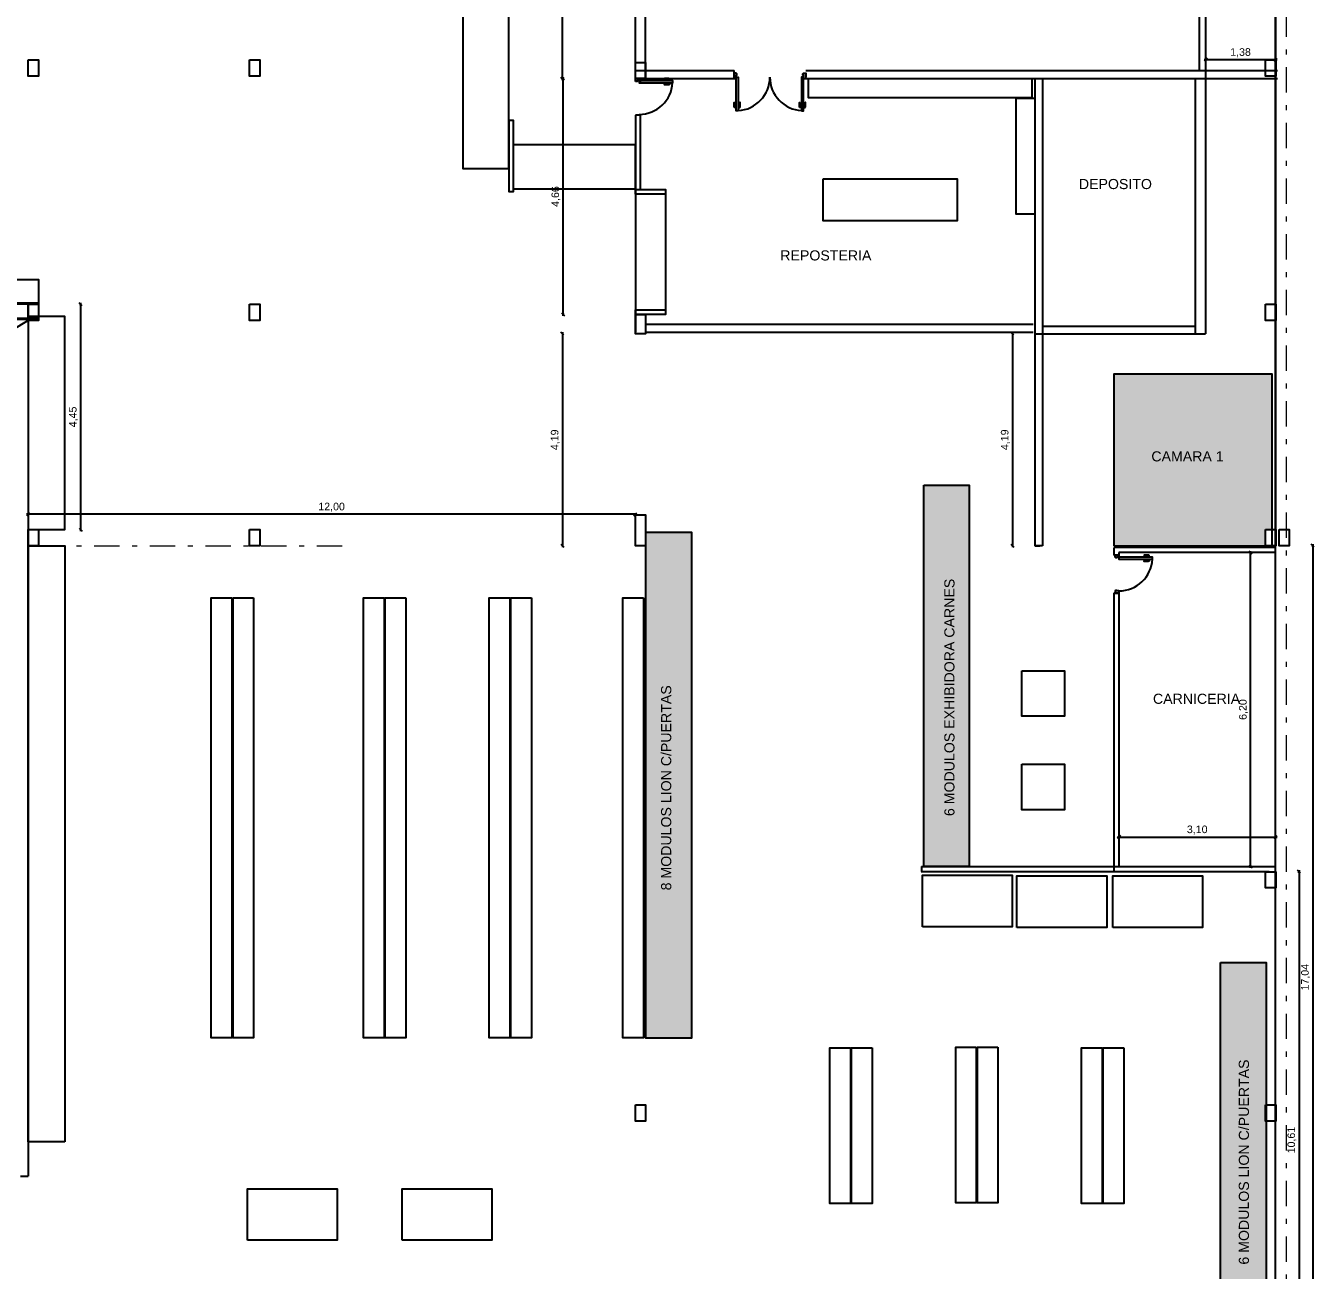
# Model space of a CAD drawing. Header units: inches. Extents: x 34.1 to 92.4, y 59.8 to 125.
# Drawn here: x 65.9 to 91.35, y 81.66 to 106.25 of the extents above; entities that cross this region are included whole.
import ezdxf

# ---------------------------------------------------------------- set-up
doc = ezdxf.new("R2010")
doc.units = ezdxf.units.IN
doc.header["$MEASUREMENT"] = 0
doc.linetypes.add('CONTINUA', pattern=[0])
doc.linetypes.add('DASHDOT2', pattern=[0.5, 0.25, -0.125, 0, -0.125])
doc.layers.add('.1', color=251, linetype='Continuous', lineweight=9)
doc.layers.add('ejes', color=82, linetype='DASHDOT2', lineweight=15)
doc.layers.add('MAMPOSTERIA', color=7, linetype='Continuous')
doc.styles.get("Standard").update_dxf_attribs({"font": 'arial.ttf'})
doc.styles.add('style1', font='arial.ttf', dxfattribs={"height": 0.15})
doc.dimstyles.new('LUCAS', dxfattribs={"dimtxt": 2.5, "dimasz": 0.06, "dimexe": 0.01, "dimexo": 0.35, "dimgap": 0.05, "dimtad": 1, "dimzin": 1, "dimtxsty": 'style1', "dimblk": 'OBLIQUE', "dimcen": 0.09, "dimdle": 0.03, "dimclrd": 256, "dimclre": 256, "dimclrt": 256, "dimazin": 0, "dimtfac": 1, "dimtmove": 0, "dimatfit": 3, "dimldrblk": 'NONE', "dimfxl": 1, "dimlwd": -1, "dimlwe": -1, "dimarcsym": 0})

# ---------------------------------------------------------------- blocks, each defined once
blk = doc.blocks.new('_Oblique')
at = {"layer": '.1', "color": 0, "linetype": 'CONTINUA', "lineweight": -2}
blk.add_line((-0.5, -0.5), (0.5, 0.5), dxfattribs=at)
blk = doc.blocks.new('*D57')
at = {"layer": 'DEFPOINTS', "color": 0, "transparency": 16777216}
for p in [(65.939, 96.597), (77.941, 96.584), (65.939, 96.296)]:
    blk.add_point(p, dxfattribs=at)
at = {"layer": 'MAMPOSTERIA', "transparency": 16777216}
for p, q in [((77.971, 96.597), (65.909, 96.597)), ((65.939, 96.597), (65.939, 96.607))]:
    blk.add_line(p, q, dxfattribs=at)
at = {"layer": 'MAMPOSTERIA', "linetype": 'ByBlock', "transparency": 16777216}
blk.add_line((77.941, 96.597), (77.941, 96.607), dxfattribs=at)
at = {"layer": 'MAMPOSTERIA', "transparency": 16777216, "xscale": 0.06, "yscale": 0.06, "zscale": 0.06, "rotation": 180}
blk.add_blockref('_Oblique', (65.939, 96.597), dxfattribs=at)
at = {"layer": 'MAMPOSTERIA', "transparency": 16777216, "xscale": 0.06, "yscale": 0.06, "zscale": 0.06}
blk.add_blockref('_Oblique', (77.941, 96.597), dxfattribs=at)
at = {"layer": 'MAMPOSTERIA', "transparency": 16777216, "insert": (71.94, 96.737), "char_height": 0.15, "attachment_point": 5, "style": 'style1'}
blk.add_mtext('12,00', dxfattribs=at)
blk = doc.blocks.new('_None')
blk = doc.blocks.new('*D75')
at = {"layer": 'DEFPOINTS', "color": 0, "transparency": 16777216}
for p in [(66.148, 100.746), (66.669, 96.296), (66.98, 96.296)]:
    blk.add_point(p, dxfattribs=at)
at = {"layer": 'MAMPOSTERIA', "linetype": 'ByBlock', "transparency": 16777216}
blk.add_line((66.96, 100.746), (66.99, 100.746), dxfattribs=at)
at = {"layer": 'MAMPOSTERIA', "transparency": 16777216}
for p, q in [((66.98, 100.776), (66.98, 96.266)), ((66.98, 96.296), (66.99, 96.296))]:
    blk.add_line(p, q, dxfattribs=at)
at = {"layer": 'MAMPOSTERIA', "transparency": 16777216, "xscale": 0.06, "yscale": 0.06, "zscale": 0.06}
for p, rotation in [((66.98, 100.746), 90), ((66.98, 96.296), 270)]:
    blk.add_blockref('_Oblique', p, dxfattribs=dict(at, rotation=rotation))
at = {"layer": 'MAMPOSTERIA', "transparency": 16777216, "insert": (66.84, 98.521), "char_height": 0.15, "attachment_point": 5, "rotation": 90, "style": 'style1'}
blk.add_mtext('4,45', dxfattribs=at)
blk = doc.blocks.new('*D78')
at = {"layer": 'DEFPOINTS', "color": 0, "transparency": 16777216}
for p in [(76.773, 110.248), (76.492, 105.205), (76.773, 105.205)]:
    blk.add_point(p, dxfattribs=at)
at = {"layer": 'MAMPOSTERIA', "linetype": 'ByBlock', "transparency": 16777216}
blk.add_line((76.492, 110.248), (76.482, 110.248), dxfattribs=at)
at = {"layer": 'MAMPOSTERIA', "transparency": 16777216}
for p, q in [((76.492, 110.278), (76.492, 105.175)), ((76.492, 105.205), (76.482, 105.205))]:
    blk.add_line(p, q, dxfattribs=at)
at = {"layer": 'MAMPOSTERIA', "transparency": 16777216, "xscale": 0.06, "yscale": 0.06, "zscale": 0.06}
for p, rotation in [((76.492, 110.248), 90), ((76.492, 105.205), 270)]:
    blk.add_blockref('_Oblique', p, dxfattribs=dict(at, rotation=rotation))
at = {"layer": 'MAMPOSTERIA', "transparency": 16777216, "insert": (76.352, 107.727), "char_height": 0.15, "attachment_point": 5, "rotation": 90, "style": 'style1'}
blk.add_mtext('5,04', dxfattribs=at)
blk = doc.blocks.new('*D79')
at = {"layer": 'DEFPOINTS', "color": 0, "transparency": 16777216}
for p in [(76.513, 105.205), (77.238, 105.205), (77.941, 100.545)]:
    blk.add_point(p, dxfattribs=at)
at = {"layer": 'MAMPOSTERIA', "transparency": 16777216}
for p, q in [((76.533, 105.205), (76.503, 105.205)), ((76.513, 100.515), (76.513, 105.235))]:
    blk.add_line(p, q, dxfattribs=at)
at = {"layer": 'MAMPOSTERIA', "linetype": 'ByBlock', "transparency": 16777216}
blk.add_line((76.533, 100.545), (76.503, 100.545), dxfattribs=at)
at = {"layer": 'MAMPOSTERIA', "transparency": 16777216, "xscale": 0.06, "yscale": 0.06, "zscale": 0.06}
for p, rotation in [((76.513, 105.205), 90), ((76.513, 100.545), 270)]:
    blk.add_blockref('_Oblique', p, dxfattribs=dict(at, rotation=rotation))
at = {"layer": 'MAMPOSTERIA', "transparency": 16777216, "insert": (76.373, 102.875), "char_height": 0.15, "attachment_point": 5, "rotation": 90, "style": 'style1'}
blk.add_mtext('4,66', dxfattribs=at)
blk = doc.blocks.new('*D84')
at = {"layer": 'DEFPOINTS', "color": 0, "transparency": 16777216}
for p in [(90.591, 90.22), (87.493, 89.64), (90.591, 89.64)]:
    blk.add_point(p, dxfattribs=at)
at = {"layer": 'MAMPOSTERIA', "transparency": 16777216}
for p, q in [((87.463, 90.22), (90.621, 90.22)), ((90.591, 90.2), (90.591, 90.23))]:
    blk.add_line(p, q, dxfattribs=at)
at = {"layer": 'MAMPOSTERIA', "linetype": 'ByBlock', "transparency": 16777216}
blk.add_line((87.493, 90.2), (87.493, 90.23), dxfattribs=at)
at = {"layer": 'MAMPOSTERIA', "transparency": 16777216, "xscale": 0.06, "yscale": 0.06, "zscale": 0.06, "rotation": 180}
blk.add_blockref('_Oblique', (87.493, 90.22), dxfattribs=at)
at = {"layer": 'MAMPOSTERIA', "transparency": 16777216, "xscale": 0.06, "yscale": 0.06, "zscale": 0.06}
blk.add_blockref('_Oblique', (90.591, 90.22), dxfattribs=at)
at = {"layer": 'MAMPOSTERIA', "transparency": 16777216, "insert": (89.042, 90.36), "char_height": 0.15, "attachment_point": 5, "style": 'style1'}
blk.add_mtext('3,10', dxfattribs=at)
blk = doc.blocks.new('*D85')
at = {"layer": 'DEFPOINTS', "color": 0, "transparency": 16777216}
for p in [(90.097, 95.84), (90.591, 95.84), (90.591, 89.64)]:
    blk.add_point(p, dxfattribs=at)
at = {"layer": 'MAMPOSTERIA', "transparency": 16777216}
for p, q in [((90.117, 95.84), (90.087, 95.84)), ((90.097, 89.61), (90.097, 95.87))]:
    blk.add_line(p, q, dxfattribs=at)
at = {"layer": 'MAMPOSTERIA', "linetype": 'ByBlock', "transparency": 16777216}
blk.add_line((90.117, 89.64), (90.087, 89.64), dxfattribs=at)
at = {"layer": 'MAMPOSTERIA', "transparency": 16777216, "xscale": 0.06, "yscale": 0.06, "zscale": 0.06}
for p, rotation in [((90.097, 95.84), 90), ((90.097, 89.64), 270)]:
    blk.add_blockref('_Oblique', p, dxfattribs=dict(at, rotation=rotation))
at = {"layer": 'MAMPOSTERIA', "transparency": 16777216, "insert": (89.957, 92.74), "char_height": 0.15, "attachment_point": 5, "rotation": 90, "style": 'style1'}
blk.add_mtext('6,20', dxfattribs=at)
blk = doc.blocks.new('*D86')
at = {"layer": 'DEFPOINTS', "color": 0, "transparency": 16777216}
for p in [(76.5, 100.164), (76.5, 95.975), (76.5, 95.975)]:
    blk.add_point(p, dxfattribs=at)
at = {"layer": 'MAMPOSTERIA', "transparency": 16777216}
for p, q in [((76.5, 100.194), (76.5, 95.945)), ((76.5, 95.975), (76.49, 95.975))]:
    blk.add_line(p, q, dxfattribs=at)
at = {"layer": 'MAMPOSTERIA', "linetype": 'ByBlock', "transparency": 16777216}
blk.add_line((76.5, 100.164), (76.51, 100.164), dxfattribs=at)
at = {"layer": 'MAMPOSTERIA', "transparency": 16777216, "xscale": 0.06, "yscale": 0.06, "zscale": 0.06}
for p, rotation in [((76.5, 100.164), 90), ((76.5, 95.975), 270)]:
    blk.add_blockref('_Oblique', p, dxfattribs=dict(at, rotation=rotation))
at = {"layer": 'MAMPOSTERIA', "transparency": 16777216, "insert": (76.36, 98.069), "char_height": 0.15, "attachment_point": 5, "rotation": 90, "style": 'style1'}
blk.add_mtext('4,19', dxfattribs=at)
blk = doc.blocks.new('*D94')
at = {"layer": 'DEFPOINTS', "color": 0, "transparency": 16777216}
for p in [(89.206, 105.576), (89.206, 105.576), (90.591, 105.576)]:
    blk.add_point(p, dxfattribs=at)
at = {"layer": 'MAMPOSTERIA', "transparency": 16777216}
for p, q in [((90.621, 105.576), (89.176, 105.576)), ((89.206, 105.576), (89.206, 105.586))]:
    blk.add_line(p, q, dxfattribs=at)
at = {"layer": 'MAMPOSTERIA', "linetype": 'ByBlock', "transparency": 16777216}
blk.add_line((90.591, 105.576), (90.591, 105.586), dxfattribs=at)
at = {"layer": 'MAMPOSTERIA', "transparency": 16777216, "xscale": 0.06, "yscale": 0.06, "zscale": 0.06, "rotation": 180}
blk.add_blockref('_Oblique', (89.206, 105.576), dxfattribs=at)
at = {"layer": 'MAMPOSTERIA', "transparency": 16777216, "xscale": 0.06, "yscale": 0.06, "zscale": 0.06}
blk.add_blockref('_Oblique', (90.591, 105.576), dxfattribs=at)
at = {"layer": 'MAMPOSTERIA', "transparency": 16777216, "insert": (89.898, 105.716), "char_height": 0.15, "attachment_point": 5, "style": 'style1'}
blk.add_mtext('1,38', dxfattribs=at)
blk = doc.blocks.new('*D101')
at = {"layer": 'DEFPOINTS', "color": 0, "transparency": 16777216}
for p in [(90.861, 95.975), (90.463, 78.932), (91.324, 78.932)]:
    blk.add_point(p, dxfattribs=at)
at = {"layer": 'MAMPOSTERIA', "linetype": 'ByBlock', "transparency": 16777216}
blk.add_line((91.304, 95.975), (91.334, 95.975), dxfattribs=at)
at = {"layer": 'MAMPOSTERIA', "transparency": 16777216}
for p, q in [((91.324, 96.005), (91.324, 78.902)), ((91.304, 78.932), (91.334, 78.932))]:
    blk.add_line(p, q, dxfattribs=at)
at = {"layer": 'MAMPOSTERIA', "transparency": 16777216, "xscale": 0.06, "yscale": 0.06, "zscale": 0.06}
for p, rotation in [((91.324, 95.975), 90), ((91.324, 78.932), 270)]:
    blk.add_blockref('_Oblique', p, dxfattribs=dict(at, rotation=rotation))
at = {"layer": 'MAMPOSTERIA', "transparency": 16777216, "insert": (91.184, 87.453), "char_height": 0.15, "attachment_point": 5, "rotation": 90, "style": 'style1'}
blk.add_mtext('17,04', dxfattribs=at)
blk = doc.blocks.new('*D105')
at = {"layer": 'DEFPOINTS', "color": 0, "transparency": 16777216}
for p in [(85.985, 100.164), (85.391, 95.977), (85.985, 95.977)]:
    blk.add_point(p, dxfattribs=at)
at = {"layer": 'MAMPOSTERIA', "linetype": 'ByBlock', "transparency": 16777216}
blk.add_line((85.411, 100.164), (85.381, 100.164), dxfattribs=at)
at = {"layer": 'MAMPOSTERIA', "transparency": 16777216}
for p, q in [((85.391, 100.194), (85.391, 95.947)), ((85.411, 95.977), (85.381, 95.977))]:
    blk.add_line(p, q, dxfattribs=at)
at = {"layer": 'MAMPOSTERIA', "transparency": 16777216, "xscale": 0.06, "yscale": 0.06, "zscale": 0.06}
for p, rotation in [((85.391, 100.164), 90), ((85.391, 95.977), 270)]:
    blk.add_blockref('_Oblique', p, dxfattribs=dict(at, rotation=rotation))
at = {"layer": 'MAMPOSTERIA', "transparency": 16777216, "insert": (85.251, 98.07), "char_height": 0.15, "attachment_point": 5, "rotation": 90, "style": 'style1'}
blk.add_mtext('4,19', dxfattribs=at)
blk = doc.blocks.new('*D106')
at = {"layer": 'DEFPOINTS', "color": 0, "transparency": 16777216}
for p in [(90.591, 89.537), (90.593, 78.932), (91.053, 78.932)]:
    blk.add_point(p, dxfattribs=at)
at = {"layer": 'MAMPOSTERIA', "linetype": 'ByBlock', "transparency": 16777216}
blk.add_line((91.033, 89.537), (91.063, 89.537), dxfattribs=at)
at = {"layer": 'MAMPOSTERIA', "transparency": 16777216}
for p, q in [((91.053, 89.567), (91.053, 78.902)), ((91.033, 78.932), (91.063, 78.932))]:
    blk.add_line(p, q, dxfattribs=at)
at = {"layer": 'MAMPOSTERIA', "transparency": 16777216, "xscale": 0.06, "yscale": 0.06, "zscale": 0.06}
for p, rotation in [((91.053, 89.537), 90), ((91.053, 78.932), 270)]:
    blk.add_blockref('_Oblique', p, dxfattribs=dict(at, rotation=rotation))
at = {"layer": 'MAMPOSTERIA', "transparency": 16777216, "insert": (90.913, 84.235), "char_height": 0.15, "attachment_point": 5, "rotation": 90, "style": 'style1'}
blk.add_mtext('10,61', dxfattribs=at)

msp = doc.modelspace()

# ---------------------------------------------------------------- hatches: boundary and pattern name
at = {"layer": 'MAMPOSTERIA'}
h = msp.add_hatch(color=5, dxfattribs=at)
h.dxf.hatch_style = 1
h.paths.add_polyline_path([(70.386, 75.476), (66.006, 75.476), (66.006, 70.69), (70.386, 70.69)])
h.paths.add_polyline_path([(70.386, 70.63), (66.006, 70.63), (66.006, 65.843), (70.386, 65.843)])
h.paths.add_polyline_path([(82.602, 78.744), (78.602, 78.744), (78.602, 75.744), (82.602, 75.744)])
h.paths.add_polyline_path([(90.525, 99.364), (87.396, 99.364), (87.396, 95.977), (90.391, 95.977), (90.391, 96.296), (90.525, 96.296)])
h.paths.add_polyline_path([(67.425, 72.777), (69.058, 72.777), (69.058, 73.077), (67.425, 73.077)], flags=24)
h.paths.add_polyline_path([(67.391, 67.989), (69.024, 67.989), (69.024, 68.289), (67.391, 68.289)], flags=24)
h.paths.add_polyline_path([(79.453, 77.28), (81.087, 77.28), (81.087, 77.58), (79.453, 77.58)], flags=24)
h.paths.add_polyline_path([(88.086, 97.592), (89.652, 97.592), (89.652, 97.892), (88.086, 97.892)], flags=24)
at = {"layer": 'MAMPOSTERIA', "true_color": 0xf8d731}
h = msp.add_hatch(color=40, dxfattribs=at)
h.dxf.hatch_style = 1
h.paths.add_polyline_path([(90.525, 99.364), (87.396, 99.364), (87.396, 95.977), (90.391, 95.977), (90.391, 96.296), (90.525, 96.296)])
h.paths.add_polyline_path([(88.086, 97.592), (89.652, 97.592), (89.652, 97.892), (88.086, 97.892)], flags=24)
at = {"layer": 'MAMPOSTERIA'}
h = msp.add_hatch(color=4, dxfattribs=at)
h.dxf.hatch_style = 1
h.paths.add_polyline_path([(75.987, 79.942), (68.487, 79.942), (68.487, 79.042), (75.987, 79.042)])
h.paths.add_polyline_path([(81.049, 79.938), (76.049, 79.938), (76.049, 79.038), (81.049, 79.038)])
h.paths.add_polyline_path([(89.495, 79.906), (85.745, 79.906), (85.745, 79.006), (89.495, 79.006)])
h.paths.add_polyline_path([(90.401, 84.611), (90.391, 84.611), (90.391, 84.933), (90.401, 87.745), (89.501, 87.745), (89.501, 80.215), (90.401, 80.215)])
h.paths.add_polyline_path([(79.049, 96.247), (78.149, 96.247), (78.149, 86.247), (79.049, 86.247)])
h.paths.add_polyline_path([(84.539, 97.17), (83.639, 97.17), (83.639, 89.64), (84.539, 89.64)])
h.paths.add_polyline_path([(70.773, 79.301), (73.407, 79.301), (73.407, 79.601), (70.773, 79.601)], flags=24)
h.paths.add_polyline_path([(76.182, 79.346), (80.949, 79.346), (80.949, 79.646), (76.182, 79.646)], flags=24)
h.paths.add_polyline_path([(86.076, 79.161), (88.843, 79.161), (88.843, 79.795), (86.076, 79.795)], flags=24)
h.paths.add_polyline_path([(90.114, 81.725), (90.114, 86.491), (89.814, 86.491), (89.814, 81.725)], flags=24)
h.paths.add_polyline_path([(78.7, 89.118), (78.7, 93.885), (78.4, 93.885), (78.4, 89.118)], flags=24)
h.paths.add_polyline_path([(84.296, 90.586), (84.296, 95.886), (83.996, 95.886), (83.996, 90.586)], flags=24)

# ---------------------------------------------------------------- linework, layer by layer
at = {"color": 3, "linetype": 'CONTINUA', "lineweight": 40, "ltscale": 0.03}
for p, q in [((66.148, 100.759), (40.802, 100.759)), ((66.148, 100.459), (40.802, 100.459))]:
    msp.add_line(p, q, dxfattribs=at)
at = {"color": 7, "linetype": 'ByBlock'}
for points in [[(78.016, 105.161), (77.978, 105.161), (77.978, 105.15), (77.951, 105.15), (77.941, 105.161), (77.941, 105.205), (78.016, 105.205)], [(79.935, 105.234), (79.935, 105.272), (79.946, 105.272), (79.946, 105.299), (79.935, 105.309), (79.891, 105.309), (79.891, 105.234)], [(81.262, 105.234), (81.262, 105.272), (81.251, 105.272), (81.251, 105.299), (81.262, 105.309), (81.306, 105.309), (81.306, 105.234)], [(79.972, 104.626), (79.978, 104.626), (79.978, 104.669), (79.972, 104.669)], [(87.495, 95.748), (87.457, 95.748), (87.457, 95.737), (87.431, 95.737), (87.42, 95.748), (87.42, 95.792), (87.495, 95.792)], [(88.103, 95.71), (88.103, 95.705), (88.06, 95.705), (88.06, 95.71)], [(87.495, 95.084), (87.457, 95.084), (87.457, 95.095), (87.431, 95.095), (87.42, 95.084), (87.42, 95.041), (87.495, 95.041)]]:
    msp.add_lwpolyline(points, dxfattribs=at)
for points in [[(78.679, 105.124), (78.679, 105.161), (78.016, 105.161), (78.016, 105.124)], [(79.972, 104.571), (79.935, 104.571), (79.935, 105.234), (79.972, 105.234)], [(81.224, 104.571), (81.262, 104.571), (81.262, 105.234), (81.224, 105.234)], [(88.158, 95.71), (88.158, 95.748), (87.495, 95.748), (87.495, 95.71)]]:
    msp.add_lwpolyline(points, close=True, dxfattribs=at)
for points in [[(78.613, 105.166), (78.613, 105.193, 0.414214), (78.602, 105.204), (78.517, 105.204), (78.517, 105.193), (78.591, 105.182), (78.591, 105.166)], [(78.613, 105.118), (78.613, 105.091, -0.414214), (78.602, 105.081), (78.517, 105.081), (78.517, 105.091), (78.591, 105.102), (78.591, 105.118)], [(79.93, 104.637), (79.903, 104.637, -0.414214), (79.892, 104.648), (79.892, 104.733), (79.903, 104.733), (79.914, 104.659), (79.93, 104.659)], [(79.978, 104.637), (80.005, 104.637, 0.414214), (80.015, 104.648), (80.015, 104.733), (80.005, 104.733), (79.994, 104.659), (79.978, 104.659)], [(81.219, 104.637), (81.192, 104.637, -0.414214), (81.182, 104.648), (81.182, 104.733), (81.192, 104.733), (81.203, 104.659), (81.219, 104.659)], [(81.267, 104.637), (81.294, 104.637, 0.414214), (81.305, 104.648), (81.305, 104.733), (81.294, 104.733), (81.283, 104.659), (81.267, 104.659)], [(88.092, 95.753), (88.092, 95.78, 0.414214), (88.081, 95.791), (87.996, 95.791), (87.996, 95.78), (88.071, 95.769), (88.071, 95.753)], [(88.092, 95.705), (88.092, 95.678, -0.414214), (88.081, 95.668), (87.996, 95.668), (87.996, 95.678), (88.071, 95.689), (88.071, 95.705)]]:
    msp.add_lwpolyline(points, format="xyb", dxfattribs=at)
for centre, start, end in [((79.935, 105.234), 273.2362, 0), ((81.262, 105.234), 180, 266.7638), ((78.016, 105.161), 270, 356.7638), ((87.495, 95.748), 270, 356.7638)]:
    msp.add_arc(centre, 0.663, start, end, dxfattribs=at)
at = {"layer": 'ejes', "color": 7, "ltscale": 2}
for p, q in [((90.796, 116.432), (90.796, 64.673)), ((66.148, 95.975), (72.288, 95.975))]:
    msp.add_line(p, q, dxfattribs=at)
at = {"layer": 'MAMPOSTERIA'}
for p, q in [((90.591, 78.934), (90.591, 125.045)), ((89.085, 105.365), (89.085, 115.336)), ((89.206, 115.088), (89.206, 100.164)), ((77.941, 105.576), (77.941, 110.406)), ((78.143, 105.578), (78.143, 110.408)), ((90.593, 105.576), (90.593, 110.406)), ((77.941, 105.205), (77.941, 105.576)), ((78.143, 105.205), (78.143, 105.578)), ((90.593, 100.746), (90.593, 105.576)), ((77.941, 105.365), (79.891, 105.365)), ((77.941, 105.205), (79.935, 105.205)), ((77.941, 105.205), (77.941, 105.161)), ((78.042, 105.124), (78.042, 105.205)), ((79.891, 105.205), (79.891, 105.365)), ((79.891, 105.291), (79.891, 105.205)), ((79.935, 105.234), (79.891, 105.234)), ((80.598, 105.205), (80.599, 105.205)), ((81.224, 105.205), (90.631, 105.205)), ((81.306, 105.365), (90.631, 105.365)), ((81.306, 105.205), (81.306, 105.309)), ((85.835, 105.205), (85.835, 100.164)), ((85.985, 105.205), (85.985, 95.977)), ((89.011, 100.164), (89.011, 105.205)), ((77.941, 104.482), (77.941, 102.92)), ((78.042, 104.482), (77.941, 104.482)), ((78.042, 103.012), (78.042, 104.482)), ((77.941, 102.92), (77.941, 100.635)), ((78.537, 102.92), (78.537, 100.635)), ((65.946, 100.746), (65.946, 83.525)), ((77.941, 100.635), (77.941, 100.194)), ((77.941, 100.164), (77.941, 100.635)), ((90.593, 96.296), (90.593, 100.746)), ((65.946, 100.425), (41.022, 85.536)), ((85.799, 100.344), (78.143, 100.344)), ((85.985, 100.314), (89.011, 100.314)), ((78.143, 100.194), (85.798, 100.194)), ((85.834, 100.164), (89.205, 100.164)), ((85.834, 100.164), (85.834, 95.977)), ((85.834, 95.977), (85.934, 95.977)), ((85.985, 95.977), (85.834, 95.977)), ((90.591, 95.94), (87.393, 95.94)), ((87.393, 95.937), (87.393, 95.792)), ((87.495, 95.792), (87.393, 95.792)), ((90.591, 95.84), (87.491, 95.84)), ((90.591, 95.84), (87.491, 95.84)), ((87.493, 95.84), (87.493, 95.748)), ((87.493, 95.84), (87.493, 95.748)), ((87.495, 95.748), (87.495, 95.792)), ((90.591, 95.84), (87.592, 95.84)), ((87.393, 95.041), (87.393, 89.54)), ((87.495, 95.041), (87.393, 95.041)), ((87.493, 95.084), (87.493, 90.536)), ((87.493, 95.084), (87.493, 89.64)), ((83.592, 89.64), (90.591, 89.64)), ((83.592, 89.64), (83.592, 89.54)), ((83.591, 89.54), (90.463, 89.54)), ((65.796, 83.525), (65.946, 83.525))]:
    msp.add_line(p, q, dxfattribs=at)
for points in [[(75.432, 103.423), (74.536, 103.423), (74.536, 107.423), (75.432, 107.423)], [(65.946, 105.576), (66.148, 105.576), (66.148, 105.255), (65.946, 105.255)], [(70.319, 105.576), (70.521, 105.576), (70.521, 105.255), (70.319, 105.255)], [(77.941, 105.526), (78.143, 105.526), (78.143, 105.205), (77.941, 105.205)], [(90.391, 105.576), (90.593, 105.576), (90.593, 105.255), (90.391, 105.255)], [(81.361, 105.205), (85.772, 105.205), (85.772, 104.827), (81.361, 104.827)], [(85.842, 104.81), (85.459, 104.81), (85.459, 102.532), (85.842, 102.532)], [(75.443, 104.374), (75.443, 102.972), (75.533, 102.972), (75.533, 104.374)], [(75.533, 103.018), (75.533, 103.905), (77.935, 103.905), (77.935, 103.018)], [(81.654, 103.227), (84.3, 103.227), (84.3, 102.393), (81.654, 102.393)], [(77.941, 102.92), (77.941, 103.012), (78.537, 103.012), (78.537, 102.92)], [(66.148, 100.746), (46.449, 100.746), (46.449, 101.234), (66.148, 101.234)], [(65.946, 100.746), (66.148, 100.746), (66.148, 100.425), (65.946, 100.425)], [(70.319, 100.746), (70.521, 100.746), (70.521, 100.425), (70.319, 100.425)], [(77.941, 100.543), (77.941, 100.635), (78.537, 100.635), (78.537, 100.543)], [(90.391, 100.746), (90.593, 100.746), (90.593, 100.425), (90.391, 100.425)], [(65.946, 96.296), (66.669, 96.296), (66.669, 100.508), (65.946, 100.508)], [(77.941, 100.545), (78.143, 100.545), (78.143, 100.164), (77.941, 100.164)], [(87.396, 95.977), (90.525, 95.977), (90.525, 99.364), (87.396, 99.364)], [(83.639, 97.17), (84.539, 97.17), (84.539, 89.64), (83.639, 89.64)], [(77.941, 96.584), (78.143, 96.584), (78.143, 95.975), (77.941, 95.975)], [(65.946, 96.296), (66.148, 96.296), (66.148, 95.975), (65.946, 95.975)], [(70.319, 96.296), (70.521, 96.296), (70.521, 95.975), (70.319, 95.975)], [(78.149, 96.247), (79.049, 96.247), (79.049, 86.247), (78.149, 86.247)], [(90.391, 96.296), (90.593, 96.296), (90.593, 95.975), (90.391, 95.975)], [(90.658, 96.296), (90.861, 96.296), (90.861, 95.975), (90.658, 95.975)], [(66.669, 84.198), (65.946, 84.198), (65.946, 95.975), (66.669, 95.975)], [(69.971, 94.944), (69.971, 86.256), (69.563, 86.256), (69.563, 94.944)], [(70.399, 94.944), (70.399, 86.256), (69.992, 86.256), (69.992, 94.944)], [(72.977, 94.944), (72.977, 86.256), (72.57, 86.256), (72.57, 94.944)], [(73.405, 94.944), (73.405, 86.256), (72.998, 86.256), (72.998, 94.944)], [(75.462, 94.944), (75.462, 86.256), (75.055, 86.256), (75.055, 94.944)], [(75.891, 94.944), (75.891, 86.256), (75.483, 86.256), (75.483, 94.944)], [(78.103, 94.944), (78.103, 86.256), (77.695, 86.256), (77.695, 94.944)], [(85.58, 93.508), (86.42, 93.508), (86.42, 92.608), (85.58, 92.608)], [(85.58, 91.66), (86.42, 91.66), (86.42, 90.761), (85.58, 90.761)], [(83.615, 88.45), (83.615, 89.468), (85.388, 89.468), (85.388, 88.45)], [(85.48, 88.436), (85.48, 89.453), (87.253, 89.453), (87.253, 88.436)], [(87.374, 88.436), (87.374, 89.453), (89.146, 89.453), (89.146, 88.436)], [(90.393, 89.537), (90.596, 89.537), (90.596, 89.216), (90.393, 89.216)], [(89.501, 87.745), (90.401, 87.745), (90.401, 80.215), (89.501, 80.215)], [(82.192, 86.059), (82.192, 82.981), (81.784, 82.981), (81.784, 86.059)], [(82.62, 86.059), (82.62, 82.981), (82.213, 82.981), (82.213, 86.059)], [(84.677, 86.072), (84.677, 82.995), (84.27, 82.995), (84.27, 86.072)], [(85.105, 86.072), (85.105, 82.995), (84.698, 82.995), (84.698, 86.072)], [(87.162, 86.059), (87.162, 82.981), (86.755, 82.981), (86.755, 86.059)], [(87.591, 86.059), (87.591, 82.981), (87.183, 82.981), (87.183, 86.059)], [(77.941, 84.933), (78.143, 84.933), (78.143, 84.611), (77.941, 84.611)], [(90.391, 84.933), (90.593, 84.933), (90.593, 84.611), (90.391, 84.611)], [(70.28, 82.258), (70.28, 83.275), (72.052, 83.275), (72.052, 82.258)], [(73.331, 82.257), (73.331, 83.274), (75.103, 83.274), (75.103, 82.257)]]:
    msp.add_lwpolyline(points, close=True, dxfattribs=at)

# ---------------------------------------------------------------- texts
for s, p in [('DEPOSITO', (86.704, 103.022)), ('REPOSTERIA', (80.805, 101.612)), ('CAMARA 1 ', (88.136, 97.642)), ('CARNICERIA', (88.168, 92.853))]:
    msp.add_text(s, height=0.2, dxfattribs=at).set_placement(p)
msp.add_text('6 MODULOS LION C/PUERTAS', height=0.2, rotation=90, dxfattribs=at).set_placement((90.064, 81.775))
at = {"layer": 'MAMPOSTERIA', "char_height": 0.2, "attachment_point": 1, "rotation": 90}
for s, insert in [('6 MODULOS EXHIBIDORA CARNES', (84.046, 90.636)), ('8 MODULOS LION C/PUERTAS ', (78.45, 89.168))]:
    msp.add_mtext_dynamic_manual_height_columns(s, width=8.53291, gutter_width=12.5, heights=[0], dxfattribs=dict(at, insert=insert))

# ---------------------------------------------------------------- dimensions: what is measured, and where the dimension line sits
at = {"layer": 'MAMPOSTERIA'}
for base, p1, p2, picture, middle in [((76.492, 105.205), (76.773, 110.248), (76.773, 105.205), '*D78', (76.352, 107.727)), ((76.513, 105.205), (77.941, 100.545), (77.238, 105.205), '*D79', (76.373, 102.875)), ((66.98, 96.296), (66.148, 100.746), (66.669, 96.296), '*D75', (66.84, 98.521)), ((76.5, 95.975), (76.5, 100.164), (76.5, 95.975), '*D86', (76.36, 98.069)), ((85.391, 95.977), (85.985, 100.164), (85.985, 95.977), '*D105', (85.251, 98.07)), ((91.324, 78.932), (90.861, 95.975), (90.463, 78.932), '*D101', (91.184, 87.453)), ((90.097, 95.84), (90.591, 89.64), (90.591, 95.84), '*D85', (89.957, 92.74)), ((91.0527, 78.9316), (90.5907, 89.5375), (90.5931, 78.9316), '*D106', (90.9125, 84.2345))]:
    dim = msp.add_linear_dim(base=base, p1=p1, p2=p2, angle=90, dimstyle='LUCAS', override={"dimfxl": 0.02, "dimfxlon": 1}, dxfattribs=at)
    dim.commit()
    dim.dimension.update_dxf_attribs({"geometry": picture, "text_midpoint": middle})
for base, p1, p2, picture, middle in [((89.2058, 105.5761), (90.5907, 105.5761), (89.2058, 105.5761), '*D94', (89.8983, 105.7162)), ((65.939, 96.597), (77.941, 96.584), (65.939, 96.296), '*D57', (71.94, 96.737)), ((90.591, 90.22), (87.493, 89.64), (90.591, 89.64), '*D84', (89.042, 90.36))]:
    dim = msp.add_linear_dim(base=base, p1=p1, p2=p2, dimstyle='LUCAS', override={"dimfxl": 0.02, "dimfxlon": 1}, dxfattribs=at)
    dim.commit()
    dim.dimension.update_dxf_attribs({"geometry": picture, "text_midpoint": middle})

doc.saveas('drawing.dxf')
